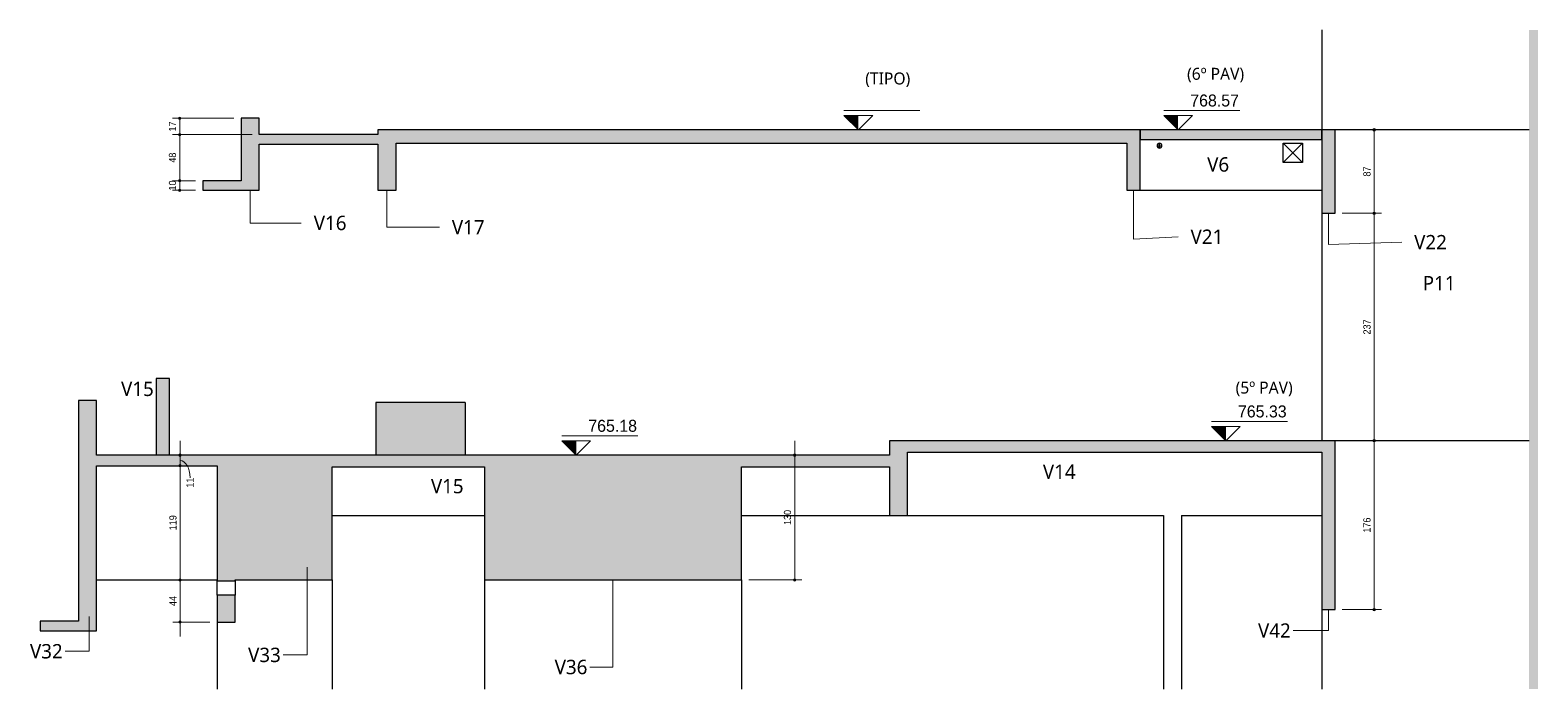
# Model space of a CAD drawing. Header units: centimetres. Extents: x -1897 to 22038, y -1268 to 84208.
# Drawn here: x 16651 to 18213, y 76274 to 76961 of the extents above; entities that cross this region are included whole.
import ezdxf

# ---------------------------------------------------------------- set-up
doc = ezdxf.new("R2010")
doc.units = ezdxf.units.CM
for name, color, linetype, lineweight in [('A-ANNO-DIMS', 7, 'Continuous', 9), ('A-ANNO-DIMS-50', 7, 'Continuous', 9), ('A-FLOR', 7, 'Continuous', 18), ('A-GENM', 7, 'Continuous', 18), ('A-WALL', 7, 'Continuous', 9), ('G-ANNO-DIMS', 7, 'Continuous', 9), ('G-ANNO-TEXT', 7, 'Continuous', 9), ('S-BEAM', 7, 'Continuous', 18), ('S-BEAM-IDEN', 7, 'Continuous', 9), ('S-COLS', 7, 'Continuous', 18), ('S-COLS-IDEN', 7, 'Continuous', 9)]:
    doc.layers.add(name, color=color, linetype=linetype, lineweight=lineweight)
doc.styles.add('Arial_1', font='arial.ttf', dxfattribs={"width": 0.9, "height": 7.5})
doc.styles.add('Arial_2', font='arial.ttf', dxfattribs={"width": 0.95, "height": 12.5})
doc.styles.add('Gadugi', font='gadugi.ttf', dxfattribs={"height": 15})
doc.styles.add('Gadugi_4', font='gadugi.ttf', dxfattribs={"height": 12.5})
doc.styles.add('Gadugi_7', font='gadugi.ttf', dxfattribs={"height": 0.05})
doc.dimstyles.new('PED_R80_1_5mm_ACIMA_As_ESQ__R00_2', dxfattribs={"dimscale": 30.48, "dimtxt": 7.651945, "dimasz": 0.328084, "dimexe": 0.246063, "dimexo": 0.246063, "dimgap": 0.049213, "dimtad": 1, "dimdec": 1, "dimrnd": 0.5, "dimdsep": 46, "dimtxsty": 'Arial_1', "dimblk1": 'DOTSMALL', "dimblk2": 'DOTSMALL', "dimsah": 1, "dimcen": 0.09, "dimdle": 0.492126, "dimazin": 0, "dimtfac": 1, "dimtdec": 4, "dimtix": 1, "dimtmove": 1, "dimatfit": 3, "dimfxl": 1, "dimtvp": 1, "dimtolj": 1, "dimtzin": 0, "dimarcsym": 2})
doc.dimstyles.new('PED_R80_1_5mm_ACIMA_As_ESQ__R00_3', dxfattribs={"dimscale": 30.48, "dimtxt": 7.651945, "dimasz": 0.328084, "dimexe": 0.246063, "dimexo": 0.246063, "dimgap": 0.049213, "dimtad": 1, "dimdec": 1, "dimrnd": 0.5, "dimdsep": 46, "dimtxsty": 'Arial_1', "dimblk1": 'DOTSMALL', "dimblk2": 'DOTSMALL', "dimsah": 1, "dimcen": 0.09, "dimdle": 0.492126, "dimazin": 0, "dimtfac": 1, "dimtdec": 4, "dimtix": 1, "dimtmove": 0, "dimatfit": 3, "dimfxl": 1, "dimtvp": 1, "dimtolj": 1, "dimtzin": 0, "dimarcsym": 2})

# ---------------------------------------------------------------- blocks, each defined once
blk = doc.blocks.new('PED_FURO_CIRCULAR_R04_2020 _INSTÂNCIA_ - FURO CIRC-3742523-CT002 K2 -CORTE B-B')
at = {"layer": 'A-GENM', "color": 253, "lineweight": 25, "true_color": 0xaaaaaa}
for p, q in [((-145, 76840.5), (-140, 76840.5)), ((-142.5, 76838), (-142.5, 76843))]:
    blk.add_line(p, q, dxfattribs=at)
blk = doc.blocks.new('PED_FURO_RETANGULAR_R04_2020 _INSTÂNCIA_ - FURO RET-3746569-CT002 K2 -CORTE B-B')
at = {"layer": 'A-GENM', "color": 253, "lineweight": 25, "true_color": 0xaaaaaa}
for p, q in [((551.7, 76823), (531.7, 76843)), ((531.7, 76823), (551.7, 76843))]:
    blk.add_line(p, q, dxfattribs=at)
blk = doc.blocks.new('Elevações de ponto - SIMBOLO DE NÍVEL-CORTE-2219088-CT002 K2 -CORTE B-B')
at = {"layer": 'G-ANNO-DIMS'}
blk.add_hatch(color=256, dxfattribs=at).paths.add_polyline_path([(-610.9, 76548), (-610.9, 76533), (-625.9, 76548)], flags=0)
for p, q in [((-546.7, 76553.1), (-625.9, 76553.1)), ((-610.9, 76533), (-625.9, 76548)), ((-625.9, 76548), (-595.9, 76548)), ((-595.9, 76548), (-610.9, 76533))]:
    blk.add_line(p, q, dxfattribs=at)
blk = doc.blocks.new('DIMBLOCK410-CT002 K2 -CORTE B-B')
at = {"layer": 'A-ANNO-DIMS-50', "true_color": 0x000032}
h = blk.add_hatch(color=178, dxfattribs=at)
edge = h.paths.add_edge_path(flags=0)
edge.add_arc((17447.4, 76518), 1.25, 0, 360)
h = blk.add_hatch(color=178, dxfattribs=at)
edge = h.paths.add_edge_path(flags=0)
edge.add_arc((17447.4, 76388), 1.25, 0, 360)
at = {"layer": 'A-ANNO-DIMS-50', "color": 178, "true_color": 0x000032}
for p, q in [((17447.4, 76533), (17447.4, 76388)), ((17441.6, 76518), (17454.9, 76518)), ((17447.4, 76518), (17441.6, 76518)), ((17399.5, 76388), (17454.9, 76388)), ((17447.4, 76388), (17399.5, 76388))]:
    blk.add_line(p, q, dxfattribs=at)
for centre in [(17447.4, 76518), (17447.4, 76388)]:
    blk.add_circle(centre, 1.25, dxfattribs=at)
at = {"layer": 'A-ANNO-DIMS-50', "color": 0, "insert": (17436.1, 76445.2), "char_height": 7.5, "width": 18.647, "attachment_point": 1, "rotation": 90, "line_spacing_factor": 0.941778, "style": 'Arial_1'}
blk.add_mtext('130', dxfattribs=at)
blk = doc.blocks.new('_DotSmall')
at = {"color": 0, "linetype": 'ByBlock', "const_width": 0.5}
blk.add_lwpolyline([(-0.0625, 0, 1), (0.0625, 0, 1)], format="xyb", close=True, dxfattribs=at)
blk = doc.blocks.new('DIMBLOCK411-CT002 K2 -CORTE B-B')
at = {"layer": 'A-ANNO-DIMS-50', "true_color": 0x000032}
h = blk.add_hatch(color=178, dxfattribs=at)
edge = h.paths.add_edge_path(flags=0)
edge.add_arc((18051.2, 76857), 1.25, 0, 360)
h = blk.add_hatch(color=178, dxfattribs=at)
edge = h.paths.add_edge_path(flags=0)
edge.add_arc((18051.2, 76770), 1.25, 0, 360)
at = {"layer": 'A-ANNO-DIMS-50', "color": 178, "true_color": 0x000032}
for p, q in [((18045.4, 76857), (18058.7, 76857)), ((18051.2, 76857), (18045.4, 76857)), ((18051.2, 76857), (18051.2, 76770)), ((18018, 76770), (18058.7, 76770)), ((18051.2, 76770), (18018, 76770))]:
    blk.add_line(p, q, dxfattribs=at)
for centre in [(18051.2, 76857), (18051.2, 76770)]:
    blk.add_circle(centre, 1.25, dxfattribs=at)
at = {"layer": 'A-ANNO-DIMS-50', "color": 0, "insert": (18039.9, 76808.3), "char_height": 7.5, "width": 12.431, "attachment_point": 1, "rotation": 90, "line_spacing_factor": 0.941778, "style": 'Arial_1'}
blk.add_mtext('87', dxfattribs=at)
blk = doc.blocks.new('DIMBLOCK412-CT002 K2 -CORTE B-B')
at = {"layer": 'A-ANNO-DIMS-50', "true_color": 0x000032}
h = blk.add_hatch(color=178, dxfattribs=at)
edge = h.paths.add_edge_path(flags=0)
edge.add_arc((18051.2, 76770), 1.25, 0, 360)
h = blk.add_hatch(color=178, dxfattribs=at)
edge = h.paths.add_edge_path(flags=0)
edge.add_arc((18051.2, 76533), 1.25, 0, 360)
at = {"layer": 'A-ANNO-DIMS-50', "color": 178, "true_color": 0x000032}
for p, q in [((18018, 76770), (18058.7, 76770)), ((18051.2, 76770), (18018, 76770)), ((18051.2, 76770), (18051.2, 76533)), ((18045.4, 76533), (18058.7, 76533)), ((18051.2, 76533), (18045.4, 76533))]:
    blk.add_line(p, q, dxfattribs=at)
for centre in [(18051.2, 76770), (18051.2, 76533)]:
    blk.add_circle(centre, 1.25, dxfattribs=at)
at = {"layer": 'A-ANNO-DIMS-50', "color": 0, "insert": (18039.9, 76643.7), "char_height": 7.5, "width": 18.647, "attachment_point": 1, "rotation": 90, "line_spacing_factor": 0.941778, "style": 'Arial_1'}
blk.add_mtext('237', dxfattribs=at)
blk = doc.blocks.new('DIMBLOCK413-CT002 K2 -CORTE B-B')
at = {"layer": 'A-ANNO-DIMS-50', "true_color": 0x000032}
h = blk.add_hatch(color=178, dxfattribs=at)
edge = h.paths.add_edge_path(flags=0)
edge.add_arc((18051.2, 76533), 1.25, 0, 360)
h = blk.add_hatch(color=178, dxfattribs=at)
edge = h.paths.add_edge_path(flags=0)
edge.add_arc((18051.2, 76357), 1.25, 0, 360)
at = {"layer": 'A-ANNO-DIMS-50', "color": 178, "true_color": 0x000032}
for p, q in [((18045.4, 76533), (18058.7, 76533)), ((18051.2, 76533), (18045.4, 76533)), ((18051.2, 76533), (18051.2, 76357)), ((18018, 76357), (18058.7, 76357)), ((18051.2, 76357), (18018, 76357))]:
    blk.add_line(p, q, dxfattribs=at)
for centre in [(18051.2, 76533), (18051.2, 76357)]:
    blk.add_circle(centre, 1.25, dxfattribs=at)
at = {"layer": 'A-ANNO-DIMS-50', "color": 0, "insert": (18039.9, 76437.2), "char_height": 7.5, "width": 18.647, "attachment_point": 1, "rotation": 90, "line_spacing_factor": 0.941778, "style": 'Arial_1'}
blk.add_mtext('176', dxfattribs=at)
blk = doc.blocks.new('DIMBLOCK432-CT002 K2 -CORTE B-B')
at = {"layer": 'A-ANNO-DIMS-50', "true_color": 0x000032}
h = blk.add_hatch(color=178, dxfattribs=at)
edge = h.paths.add_edge_path(flags=0)
edge.add_arc((16806.6, 76869), 1.25, 0, 360)
h = blk.add_hatch(color=178, dxfattribs=at)
edge = h.paths.add_edge_path(flags=0)
edge.add_arc((16806.6, 76852), 1.25, 0, 360)
at = {"layer": 'A-ANNO-DIMS-50', "color": 178, "true_color": 0x000032}
for p, q in [((16863, 76869), (16799.1, 76869)), ((16806.6, 76869), (16806.6, 76852)), ((16806.6, 76869), (16863, 76869)), ((16882, 76852), (16799.1, 76852)), ((16806.6, 76852), (16882, 76852))]:
    blk.add_line(p, q, dxfattribs=at)
for centre in [(16806.6, 76869), (16806.6, 76852)]:
    blk.add_circle(centre, 1.25, dxfattribs=at)
at = {"layer": 'A-ANNO-DIMS-50', "color": 0, "insert": (16795.3, 76855.3), "char_height": 7.5, "width": 12.431, "attachment_point": 1, "rotation": 90, "line_spacing_factor": 0.941778, "style": 'Arial_1'}
blk.add_mtext('17', dxfattribs=at)
blk = doc.blocks.new('DIMBLOCK433-CT002 K2 -CORTE B-B')
at = {"layer": 'A-ANNO-DIMS-50', "true_color": 0x000032}
h = blk.add_hatch(color=178, dxfattribs=at)
edge = h.paths.add_edge_path(flags=0)
edge.add_arc((16806.6, 76852), 1.25, 0, 360)
h = blk.add_hatch(color=178, dxfattribs=at)
edge = h.paths.add_edge_path(flags=0)
edge.add_arc((16806.6, 76804), 1.25, 0, 360)
at = {"layer": 'A-ANNO-DIMS-50', "color": 178, "true_color": 0x000032}
for p, q in [((16882, 76852), (16799.1, 76852)), ((16806.6, 76852), (16806.6, 76804)), ((16806.6, 76852), (16882, 76852)), ((16823, 76804), (16799.1, 76804)), ((16806.6, 76804), (16823, 76804))]:
    blk.add_line(p, q, dxfattribs=at)
for centre in [(16806.6, 76852), (16806.6, 76804)]:
    blk.add_circle(centre, 1.25, dxfattribs=at)
at = {"layer": 'A-ANNO-DIMS-50', "color": 0, "insert": (16795.3, 76822.8), "char_height": 7.5, "width": 12.431, "attachment_point": 1, "rotation": 90, "line_spacing_factor": 0.941778, "style": 'Arial_1'}
blk.add_mtext('48', dxfattribs=at)
blk = doc.blocks.new('DIMBLOCK434-CT002 K2 -CORTE B-B')
at = {"layer": 'A-ANNO-DIMS-50', "true_color": 0x000032}
h = blk.add_hatch(color=178, dxfattribs=at)
edge = h.paths.add_edge_path(flags=0)
edge.add_arc((16806.6, 76804), 1.25, 0, 360)
h = blk.add_hatch(color=178, dxfattribs=at)
edge = h.paths.add_edge_path(flags=0)
edge.add_arc((16806.6, 76794), 1.25, 0, 360)
at = {"layer": 'A-ANNO-DIMS-50', "color": 178, "true_color": 0x000032}
for p, q in [((16823, 76804), (16799.1, 76804)), ((16806.6, 76804), (16806.6, 76794)), ((16806.6, 76804), (16823, 76804)), ((16823, 76794), (16799.1, 76794)), ((16806.6, 76794), (16823, 76794))]:
    blk.add_line(p, q, dxfattribs=at)
for centre in [(16806.6, 76804), (16806.6, 76794)]:
    blk.add_circle(centre, 1.25, dxfattribs=at)
at = {"layer": 'A-ANNO-DIMS-50', "color": 0, "insert": (16795.3, 76793.8), "char_height": 7.5, "width": 12.431, "attachment_point": 1, "rotation": 90, "line_spacing_factor": 0.941778, "style": 'Arial_1'}
blk.add_mtext('10', dxfattribs=at)
blk = doc.blocks.new('DIMBLOCK435-CT002 K2 -CORTE B-B')
at = {"layer": 'A-ANNO-DIMS-50', "true_color": 0x000032}
h = blk.add_hatch(color=178, dxfattribs=at)
edge = h.paths.add_edge_path(flags=0)
edge.add_arc((16807, 76518), 1.25, 0, 360)
h = blk.add_hatch(color=178, dxfattribs=at)
edge = h.paths.add_edge_path(flags=0)
edge.add_arc((16807, 76507), 1.25, 0, 360)
at = {"layer": 'A-ANNO-DIMS-50', "color": 178, "true_color": 0x000032}
for p, q in [((16807, 76533), (16807, 76507)), ((16801.3, 76518), (16814.5, 76518)), ((16807, 76518), (16801.3, 76518)), ((16801.3, 76507), (16814.5, 76507)), ((16807, 76507), (16801.3, 76507))]:
    blk.add_line(p, q, dxfattribs=at)
for centre in [(16807, 76518), (16807, 76507)]:
    blk.add_circle(centre, 1.25, dxfattribs=at)
blk.add_ellipse((16807, 76494.5), major_axis=(0, 18), ratio=0.576493, start_param=4.712389, end_param=6.283185, dxfattribs=at)
at = {"layer": 'A-ANNO-DIMS-50', "color": 0, "insert": (16813.6, 76484.1), "char_height": 7.5, "width": 12.431, "attachment_point": 1, "rotation": 90, "line_spacing_factor": 0.941778, "style": 'Arial_1'}
blk.add_mtext('11', dxfattribs=at)
blk = doc.blocks.new('DIMBLOCK436-CT002 K2 -CORTE B-B')
at = {"layer": 'A-ANNO-DIMS-50', "true_color": 0x000032}
h = blk.add_hatch(color=178, dxfattribs=at)
edge = h.paths.add_edge_path(flags=0)
edge.add_arc((16807, 76507), 1.25, 0, 360)
h = blk.add_hatch(color=178, dxfattribs=at)
edge = h.paths.add_edge_path(flags=0)
edge.add_arc((16807, 76388), 1.25, 0, 360)
at = {"layer": 'A-ANNO-DIMS-50', "color": 178, "true_color": 0x000032}
for p, q in [((16801.3, 76507), (16814.5, 76507)), ((16807, 76507), (16801.3, 76507)), ((16807, 76507), (16807, 76388)), ((16801.3, 76388), (16814.5, 76388)), ((16807, 76388), (16801.3, 76388))]:
    blk.add_line(p, q, dxfattribs=at)
for centre in [(16807, 76507), (16807, 76388)]:
    blk.add_circle(centre, 1.25, dxfattribs=at)
at = {"layer": 'A-ANNO-DIMS-50', "color": 0, "insert": (16795.8, 76439.7), "char_height": 7.5, "width": 18.647, "attachment_point": 1, "rotation": 90, "line_spacing_factor": 0.941778, "style": 'Arial_1'}
blk.add_mtext('119', dxfattribs=at)
blk = doc.blocks.new('DIMBLOCK437-CT002 K2 -CORTE B-B')
at = {"layer": 'A-ANNO-DIMS-50', "true_color": 0x000032}
h = blk.add_hatch(color=178, dxfattribs=at)
edge = h.paths.add_edge_path(flags=0)
edge.add_arc((16807, 76388), 1.25, 0, 360)
h = blk.add_hatch(color=178, dxfattribs=at)
edge = h.paths.add_edge_path(flags=0)
edge.add_arc((16807, 76344), 1.25, 0, 360)
at = {"layer": 'A-ANNO-DIMS-50', "color": 178, "true_color": 0x000032}
for p, q in [((16801.3, 76388), (16814.5, 76388)), ((16807, 76388), (16801.3, 76388)), ((16807, 76388), (16807, 76329)), ((16838, 76344), (16799.5, 76344)), ((16807, 76344), (16838, 76344))]:
    blk.add_line(p, q, dxfattribs=at)
for centre in [(16807, 76388), (16807, 76344)]:
    blk.add_circle(centre, 1.25, dxfattribs=at)
at = {"layer": 'A-ANNO-DIMS-50', "color": 0, "insert": (16795.8, 76360.8), "char_height": 7.5, "width": 12.431, "attachment_point": 1, "rotation": 90, "line_spacing_factor": 0.941778, "style": 'Arial_1'}
blk.add_mtext('44', dxfattribs=at)

msp = doc.modelspace()

# ---------------------------------------------------------------- hatches: boundary and pattern name
at = {"layer": 'A-FLOR', "true_color": 0xa6a6a6}
for points in [[(16973.33, 76842), (17013.04, 76842), (17013.04, 76852), (16889.54, 76852), (16889.54, 76842), (16965.54, 76842)], [(17956.54, 76847), (17996.54, 76847), (17996.54, 76857), (17807.54, 76857), (17807.54, 76847), (17877.5, 76847)], [(16845.54, 76794), (16870.54, 76794), (16870.54, 76804), (16830.54, 76804), (16830.54, 76794)], [(17996.54, 76521), (17996.54, 76533), (17565.04, 76533), (17565.04, 76521), (17850.54, 76521)], [(16845.54, 76507), (16845.54, 76518), (16720.04, 76518), (16720.04, 76507)], [(16973.33, 76506), (17124.04, 76506), (17124.04, 76518), (16965.54, 76518), (16965.54, 76506)], [(17392.04, 76506), (17546.04, 76506), (17546.04, 76518), (17392.04, 76518)], [(16701.04, 76335), (16701.04, 76345), (16661.04, 76345), (16661.04, 76335)]]:
    msp.add_hatch(color=253, dxfattribs=at).paths.add_polyline_path(points, flags=0)
h = msp.add_hatch(color=253, dxfattribs=at)
h.paths.add_polyline_path([(18383.54, 76843), (18383.54, 76857), (18231.54, 76857), (18231.54, 76843), (18265, 76843)], flags=0)
h.paths.add_polyline_path([(17032.04, 76843), (17793.54, 76843), (17793.54, 76857), (17032.04, 76857)], flags=0)
at = {"layer": 'A-WALL', "lineweight": 25, "true_color": 0xd6c7cd}
for points in [[(16782.04, 76518), (16796.04, 76518), (16796.04, 76598), (16782.04, 76598), (16782.04, 76575)], [(17011.04, 76518), (17090.04, 76518), (17090.04, 76573), (17011.04, 76573)]]:
    msp.add_hatch(color=254, dxfattribs=at).paths.add_polyline_path(points, flags=0)
at = {"layer": 'A-WALL', "true_color": 0xd6c7cd}
msp.add_hatch(color=254, dxfattribs=at).paths.add_polyline_path([(17090.04, 76518), (17104.04, 76518), (17104.04, 76573), (17090.04, 76573), (17090.04, 76519.52)], flags=0)
at = {"layer": 'S-BEAM', "true_color": 0xa6a6a6}
for points in [[(16870.54, 76794), (16889.54, 76794), (16889.54, 76869), (16870.54, 76869), (16870.54, 76804)], [(17013.04, 76794), (17032.04, 76794), (17032.04, 76857), (17013.04, 76857), (17013.04, 76842)], [(17807.54, 76794), (17807.54, 76857), (17793.54, 76857), (17793.54, 76794)], [(18010.54, 76770), (18010.54, 76857), (17996.54, 76857), (17996.54, 76770), (18006.67, 76770)], [(16720.04, 76335), (16720.04, 76575), (16701.04, 76575), (16701.04, 76335)], [(17565.04, 76455), (17565.04, 76533), (17546.04, 76533), (17546.04, 76455)], [(18010.54, 76357), (18010.54, 76533), (17996.54, 76533), (17996.54, 76357), (18006.67, 76357)], [(17392.04, 76388), (17392.04, 76518), (17124.04, 76518), (17124.04, 76388)]]:
    msp.add_hatch(color=253, dxfattribs=at).paths.add_polyline_path(points, flags=0)
h = msp.add_hatch(color=253, dxfattribs=at)
h.paths.add_polyline_path([(16864.54, 76344), (16864.54, 76372), (16845.54, 76372), (16845.54, 76344)], flags=0)
h.paths.add_polyline_path([(16863.69, 76387), (16864.54, 76387), (16864.54, 76388), (16965.54, 76388), (16965.54, 76518), (16845.54, 76518), (16845.54, 76387)], flags=0)
at = {"layer": 'S-COLS', "true_color": 0xa6a6a6}
for points in [[(18212.54, 76857), (18231.54, 76857), (18231.54, 76961.07), (18212.54, 76961.07)], [(18212.54, 76533), (18231.54, 76533), (18231.54, 76857), (18212.54, 76857), (18212.54, 76617.68)], [(18212.54, 76274.29), (18231.54, 76274.29), (18231.54, 76533), (18212.54, 76533), (18212.54, 76357)]]:
    msp.add_hatch(color=253, dxfattribs=at).paths.add_polyline_path(points, flags=0)

# ---------------------------------------------------------------- linework, layer by layer
at = {"layer": 'A-FLOR', "lineweight": 25}
for p, q in [((17013.04, 76852), (16889.54, 76852)), ((17793.54, 76857), (17032.04, 76857)), ((17996.54, 76857), (17807.54, 76857)), ((17807.54, 76857), (17807.54, 76847)), ((17996.54, 76847), (17996.54, 76857)), ((16889.54, 76842), (17013.04, 76842)), ((17032.04, 76843), (17793.54, 76843)), ((17807.54, 76847), (17996.54, 76847)), ((16870.54, 76804), (16830.54, 76804)), ((16830.54, 76804), (16830.54, 76794)), ((16830.54, 76794), (16870.54, 76794)), ((17996.54, 76533), (17565.04, 76533)), ((17565.04, 76521), (17996.54, 76521)), ((16845.54, 76518), (16720.04, 76518)), ((16720.04, 76507), (16845.54, 76507)), ((17124.04, 76518), (16965.54, 76518)), ((16965.54, 76506), (17124.04, 76506)), ((17546.04, 76518), (17392.04, 76518)), ((17392.04, 76506), (17546.04, 76506)), ((16701.04, 76345), (16661.04, 76345)), ((16661.04, 76345), (16661.04, 76335)), ((16661.04, 76335), (16701.04, 76335))]:
    msp.add_line(p, q, dxfattribs=at)
at = {"layer": 'A-WALL', "lineweight": 25}
for p, q in [((16782.04, 76598), (16782.04, 76518)), ((16796.04, 76598), (16782.04, 76598)), ((16796.04, 76518), (16796.04, 76598)), ((17104.04, 76573), (17011.04, 76573)), ((17011.04, 76573), (17011.04, 76518)), ((17104.04, 76573), (17104.04, 76518))]:
    msp.add_line(p, q, dxfattribs=at)
at = {"layer": 'S-BEAM', "lineweight": 25}
for p, q in [((16889.54, 76869), (16870.54, 76869)), ((16870.54, 76869), (16870.54, 76804)), ((16889.54, 76852), (16889.54, 76869)), ((17032.04, 76857), (17013.04, 76857)), ((17013.04, 76857), (17013.04, 76852)), ((17807.54, 76857), (17793.54, 76857)), ((17807.54, 76847), (17807.54, 76857)), ((18010.54, 76857), (17996.54, 76857)), ((17996.54, 76857), (17996.54, 76847)), ((18010.54, 76770), (18010.54, 76857)), ((16889.54, 76794), (16889.54, 76842)), ((17013.04, 76842), (17013.04, 76794)), ((17032.04, 76794), (17032.04, 76843)), ((17793.54, 76843), (17793.54, 76794)), ((17807.54, 76794), (17807.54, 76847)), ((17956.54, 76843), (17976.54, 76843)), ((17956.54, 76823), (17956.54, 76843)), ((17976.54, 76843), (17976.54, 76823)), ((17996.54, 76847), (17996.54, 76770)), ((17976.54, 76823), (17956.54, 76823)), ((16870.54, 76794), (16889.54, 76794)), ((17013.04, 76794), (17032.04, 76794)), ((17793.54, 76794), (17807.54, 76794)), ((17807.54, 76794), (17996.54, 76794)), ((17996.54, 76770), (18010.54, 76770)), ((16720.04, 76575), (16701.04, 76575)), ((16701.04, 76575), (16701.04, 76345)), ((16720.04, 76518), (16720.04, 76575)), ((17565.04, 76533), (17546.04, 76533)), ((17546.04, 76533), (17546.04, 76518)), ((17565.04, 76455), (17565.04, 76521)), ((18010.54, 76533), (17996.54, 76533)), ((17996.54, 76521), (17996.54, 76357)), ((18010.54, 76357), (18010.54, 76533)), ((16720.04, 76335), (16720.04, 76507)), ((16965.54, 76518), (16845.54, 76518)), ((16845.54, 76507), (16845.54, 76387)), ((16965.54, 76388), (16965.54, 76506)), ((17392.04, 76518), (17124.04, 76518)), ((17124.04, 76506), (17124.04, 76388)), ((17392.04, 76388), (17392.04, 76506)), ((17546.04, 76506), (17546.04, 76455)), ((16965.54, 76455), (17124.04, 76455)), ((17392.04, 76455), (17546.04, 76455)), ((17546.04, 76455), (17565.04, 76455)), ((17565.04, 76455), (17831.54, 76455)), ((17850.54, 76455), (17996.54, 76455)), ((16720.04, 76388), (16845.54, 76388)), ((16845.54, 76387), (16864.54, 76387)), ((16845.54, 76372), (16845.54, 76387)), ((16864.54, 76387), (16864.54, 76388)), ((16864.54, 76388), (16965.54, 76388)), ((16864.54, 76387), (16864.54, 76372)), ((17124.04, 76388), (17392.04, 76388)), ((16845.54, 76372), (16845.54, 76344)), ((16864.54, 76372), (16845.54, 76372)), ((16864.54, 76344), (16864.54, 76372)), ((17996.54, 76357), (18010.54, 76357)), ((16701.04, 76335), (16720.04, 76335)), ((16845.54, 76344), (16864.54, 76344))]:
    msp.add_line(p, q, dxfattribs=at)
for start, end in [(90, 270), (270, 90)]:
    msp.add_arc((17827.54, 76840.5), 2.5, start, end, dxfattribs=at)
at = {"layer": 'S-BEAM-IDEN'}
for p, q in [((16880.04, 76794), (16880.04, 76759.91)), ((17022.54, 76794), (17022.54, 76755.44)), ((17800.54, 76794), (17800.54, 76743.09)), ((16880.04, 76759.91), (16933.3, 76759.91)), ((17022.54, 76755.44), (17077.16, 76755.44)), ((18003.54, 76770), (18003.54, 76737.4)), ((17800.54, 76743.09), (17846.85, 76745.57)), ((18003.54, 76737.4), (18079.86, 76739.89)), ((16939.5, 76401.26), (16939.5, 76309.81)), ((17258.04, 76388), (17258.04, 76297.16)), ((16712.24, 76350), (16712.24, 76313.61)), ((18003.54, 76357), (18003.54, 76335.17)), ((18003.54, 76335.17), (17966.87, 76335.17)), ((16712.24, 76313.61), (16687.28, 76313.61)), ((16939.5, 76309.81), (16914.55, 76309.81)), ((17258.04, 76297.16), (17234.04, 76297.16))]:
    msp.add_line(p, q, dxfattribs=at)
at = {"layer": 'S-COLS', "lineweight": 25}
for p, q in [((17996.54, 76961.07), (17996.54, 76857)), ((18212.54, 76857), (18010.54, 76857)), ((18212.54, 76857), (18010.54, 76857)), ((17996.54, 76770), (17996.54, 76533)), ((18212.54, 76533), (18010.54, 76533)), ((18212.54, 76533), (18010.54, 76533)), ((17831.54, 76455), (17831.54, 76274.29)), ((17850.54, 76455), (17850.54, 76274.29)), ((16965.54, 76388), (16965.54, 76274.29)), ((17124.04, 76388), (17124.04, 76274.29)), ((17392.04, 76388), (17392.04, 76274.29)), ((17996.54, 76357), (17996.54, 76274.29)), ((16845.54, 76344), (16845.54, 76274.29))]:
    msp.add_line(p, q, dxfattribs=at)

# ---------------------------------------------------------------- block references
at = {"layer": 'A-GENM', "color": 253, "lineweight": 25, "true_color": 0xaaaaaa}
for name, p in [('PED_FURO_CIRCULAR_R04_2020 _INSTÂNCIA_ - FURO CIRC-3742523-CT002 K2 -CORTE B-B', (17970.02, 0)), ('PED_FURO_RETANGULAR_R04_2020 _INSTÂNCIA_ - FURO RET-3746569-CT002 K2 -CORTE B-B', (17424.8, 0))]:
    msp.add_blockref(name, p, dxfattribs=at)
at = {"layer": 'G-ANNO-DIMS'}
for p in [(18124.64, 324), (18457.84, 324), (18507.54, 0), (17830.64, -15)]:
    msp.add_blockref('Elevações de ponto - SIMBOLO DE NÍVEL-CORTE-2219088-CT002 K2 -CORTE B-B', p, dxfattribs=at)

# ---------------------------------------------------------------- texts
at = {"layer": 'G-ANNO-DIMS', "attachment_point": 1}
for s, insert, char_height, width, line_spacing_factor, style in [('768.57', (17859.56, 76893.82), 12.5, 59.8377, 0.941778, 'Arial_2'), ('768.57', (17551.19, 76877.07), 0.05, 0.2452, 1.02016, 'Gadugi_7'), ('765.33', (17909.25, 76569.82), 12.5, 59.8377, 0.941778, 'Arial_2'), ('765.18', (17232.35, 76554.82), 12.5, 59.8377, 0.941778, 'Arial_2')]:
    msp.add_mtext(s, dxfattribs=dict(at, insert=insert, char_height=char_height, width=width, line_spacing_factor=line_spacing_factor, style=style))
at = {"layer": 'G-ANNO-TEXT', "char_height": 12.5, "attachment_point": 1, "style": 'Gadugi_4'}
for s, insert, width in [('(TIPO)', (17520.9, 76916.76), 57.7215), ('(6º PAV)', (17856.25, 76921.63), 78.5654), ('(5º PAV)', (17906.85, 76594.68), 78.5654)]:
    msp.add_mtext(s, dxfattribs=dict(at, insert=insert, width=width))
at = {"layer": 'S-BEAM-IDEN', "char_height": 15, "attachment_point": 1, "style": 'Gadugi'}
for s, insert, width in [('V6', (17877.18, 76828.41), 30.0633), ('V16', (16946.31, 76767.46), 44.0928), ('V17', (17090.16, 76762.99), 44.0928), ('V21', (17859.86, 76753.12), 44.0928), ('V22', (18092.86, 76747.44), 44.0928), ('V15', (16745.47, 76594.63), 44.0928), ('V14', (17706, 76508.26), 44.0928), ('V15', (17068.34, 76493.26), 44.0928), ('V42', (17930.17, 76342.72), 44.0928), ('V32', (16650.58, 76321.16), 44.0928), ('V33', (16877.85, 76317.36), 44.0928), ('V36', (17197.34, 76304.71), 44.0928)]:
    msp.add_mtext(s, dxfattribs=dict(at, insert=insert, width=width))
at = {"layer": 'S-COLS-IDEN', "insert": (18101.79, 76704.76), "char_height": 15, "width": 42.4894, "attachment_point": 1, "style": 'Gadugi'}
msp.add_mtext('P11', dxfattribs=at)

# ---------------------------------------------------------------- dimensions: what is measured, and where the dimension line sits
at = {"layer": 'A-ANNO-DIMS', "color": 178, "true_color": 0x000032}
for base, p1, p2, override, picture, middle in [((16806.56, 76852), (16870.54, 76869), (16889.54, 76852), {"dimpost": '<>', "dimfxl": 25.495098}, 'DIMBLOCK432-CT002 K2 -CORTE B-B', (16801.29, 76860.5)), ((16806.56, 76804), (16889.54, 76852), (16830.54, 76804), {"dimpost": '<>', "dimfxl": 76.059187}, 'DIMBLOCK433-CT002 K2 -CORTE B-B', (16801.23, 76828)), ((18051.15, 76770), (18052.92, 76857), (18010.54, 76770), {"dimpost": '<>', "dimfxl": 96.773369}, 'DIMBLOCK411-CT002 K2 -CORTE B-B', (18045.82, 76813.5)), ((16806.56, 76794), (16830.54, 76804), (16830.54, 76794), {"dimpost": '<>', "dimfxl": 10}, 'DIMBLOCK434-CT002 K2 -CORTE B-B', (16801.23, 76799)), ((18051.15, 76533), (18010.54, 76770), (18052.92, 76533), {"dimpost": '<>', "dimfxl": 240.757423}, 'DIMBLOCK412-CT002 K2 -CORTE B-B', (18045.82, 76651.5)), ((17447.38, 76388), (17449.15, 76518), (17392.04, 76388), {"dimpost": '<>', "dimfxl": 141.990117}, 'DIMBLOCK410-CT002 K2 -CORTE B-B', (17442.05, 76453)), ((18051.15, 76357), (18052.92, 76533), (18010.54, 76357), {"dimpost": '<>', "dimfxl": 181.030619}, 'DIMBLOCK413-CT002 K2 -CORTE B-B', (18045.82, 76445)), ((16807.01, 76388), (16808.78, 76507), (16808.78, 76388), {"dimpost": '<>', "dimfxl": 119}, 'DIMBLOCK436-CT002 K2 -CORTE B-B', (16801.68, 76447.5)), ((16807.01, 76344), (16808.78, 76388), (16845.54, 76344), {"dimpost": '<>', "dimfxl": 57.335828}, 'DIMBLOCK437-CT002 K2 -CORTE B-B', (16801.76, 76366))]:
    dim = msp.add_linear_dim(base=base, p1=p1, p2=p2, angle=90, dimstyle='PED_R80_1_5mm_ACIMA_As_ESQ__R00_3', override=override, dxfattribs=at)
    dim.commit()
    dim.dimension.update_dxf_attribs({"geometry": picture, "text_midpoint": middle})
dim = msp.add_linear_dim(base=(16807.01, 76507), p1=(16808.78, 76518), p2=(16808.78, 76507), angle=90, dimstyle='PED_R80_1_5mm_ACIMA_As_ESQ__R00_2', override={"dimpost": '<>', "dimfxl": 11}, dxfattribs=at)
dim.commit()
dim.dimension.update_dxf_attribs({"geometry": 'DIMBLOCK435-CT002 K2 -CORTE B-B', "text_midpoint": (16818.56, 76490.33), "dimtype": 160, "text_rotation": 90})

doc.saveas('drawing.dxf')
